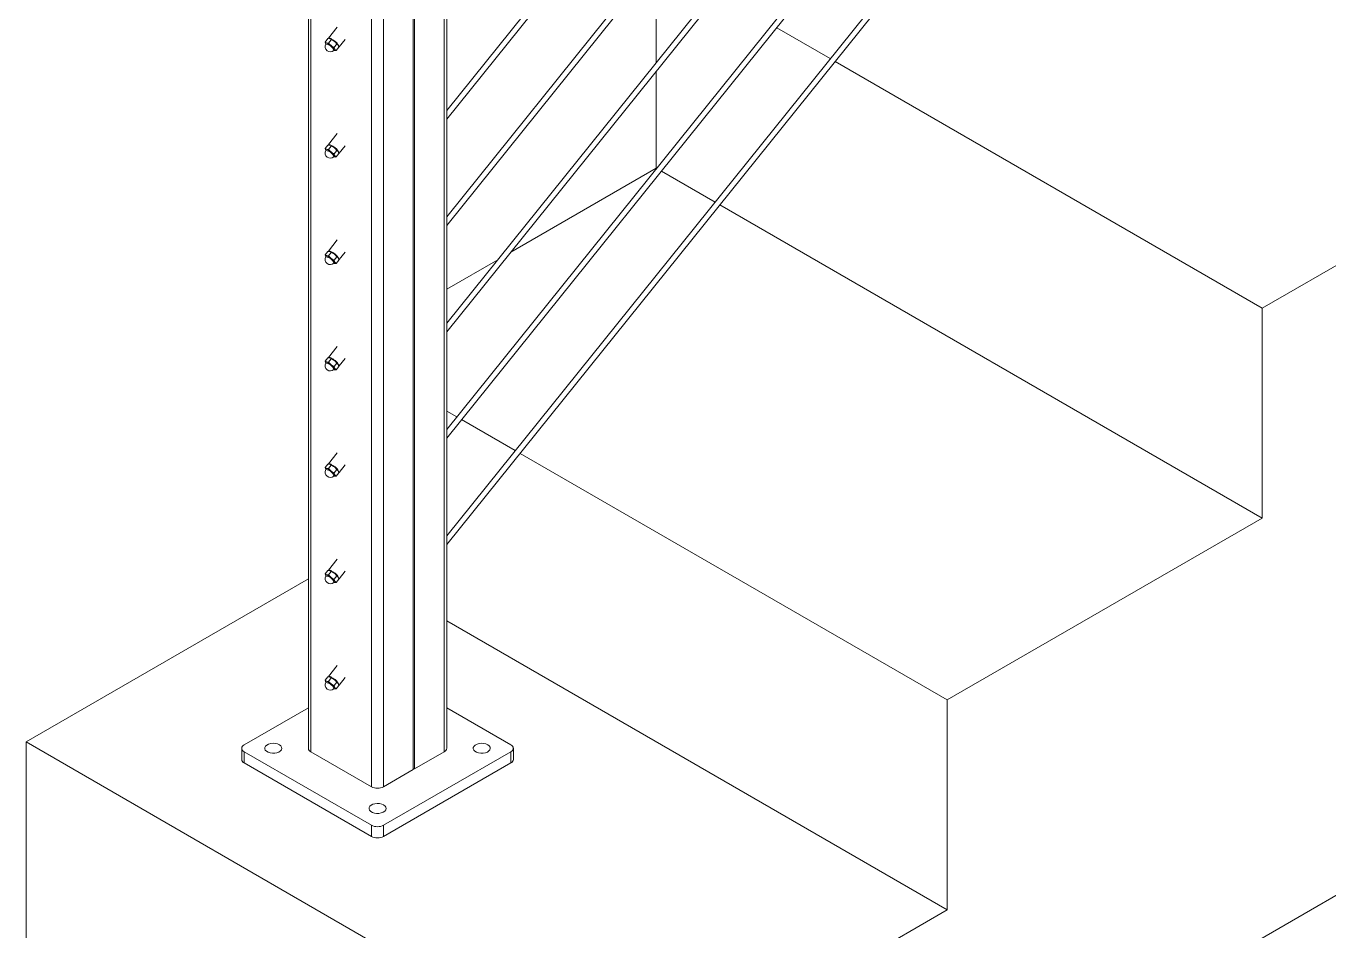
# Model space of a CAD drawing. Header units: inches. Extents: x 0.03 to 2.74, y 0.01 to 1.91.
# Drawn here: x 0.582 to 0.7067, y 0.2687 to 0.3553 of the extents above; entities that cross this region are included whole.
import ezdxf

# ---------------------------------------------------------------- set-up
doc = ezdxf.new("R2010")
doc.units = ezdxf.units.IN
doc.header["$MEASUREMENT"] = 0

msp = doc.modelspace()

# ---------------------------------------------------------------- linework, layer by layer
at = {"linetype": 'Continuous', "lineweight": 15}
for p, q in [((0.7024557724990251, 0.4470701692072268), (0.6222279188987428, 0.3472674786828251)), ((0.6222279188987428, 0.3464361828440047), (0.7027529299053568, 0.4466085322445718)), ((0.7024557724990251, 0.4368901987827087), (0.6222279188987428, 0.3370875112522554)), ((0.6222279188987428, 0.3362562074295726), (0.7027529299053568, 0.4364285618200537)), ((0.7024557724990251, 0.4267102273602077), (0.6222279188987428, 0.3269075358378234)), ((0.6222279188987428, 0.3260762399990029), (0.7027529299053568, 0.4262485903975528)), ((0.7024557724990251, 0.4165302559377068), (0.6222279188987428, 0.3167275684072536)), ((0.6222279188987428, 0.3158962725684332), (0.7027529299053568, 0.4160686209710175)), ((0.7024557724990251, 0.4063502845152059), (0.6222279188987428, 0.3065476009766839)), ((0.6222279188987428, 0.3057162971540011), (0.7027529299053568, 0.4058886495485166)), ((0.6190298055246796, 0.2841861028422479), (0.6190298055246796, 0.3791244637866931)), ((0.6191457923243217, 0.2842530605964455), (0.6191457923243217, 0.379155542063378)), ((0.6219876901588545, 0.2858936532953238), (0.6219876901588545, 0.3799170915551299)), ((0.6222279258125959, 0.2862284620227237), (0.6222279258125959, 0.3801284298509029)), ((0.6089879662604507, 0.3784344897801982), (0.6089879662604507, 0.2862284540401589)), ((0.6092282122849719, 0.2858936473084001), (0.6092282122849719, 0.3782958126155743)), ((0.6150279705551939, 0.2825455181259345), (0.6150279705551939, 0.3780520905555974)), ((0.6161879076901468, 0.2825455101433696), (0.6161879076901468, 0.3783629142949412)), ((0.6422868492900209, 0.3612093307822659), (0.6422868492900209, 0.3518606590698898)), ((0.6106069417582698, 0.3538129481874247), (0.6108656028305286, 0.3541347134894688)), ((0.6108656028305286, 0.3541347134894688), (0.6110573066924193, 0.3541242303644703)), ((0.6117537218307693, 0.3552292760111214), (0.6109049495685331, 0.3541734180002315)), ((0.6399669439077764, 0.2332576114095364), (0.8510782126996143, 0.355129552765853)), ((0.6589426740196827, 0.3522203979635893), (0.6538096428025898, 0.3551836338109685)), ((0.6106069417582698, 0.3538129481874247), (0.6106749083911909, 0.3536176871856122)), ((0.6109275682389569, 0.3537138757142287), (0.6107358401785803, 0.3537243368865249)), ((0.6109275682389569, 0.3537138757142287), (0.6111862016558033, 0.3540356210592119)), ((0.6114539890141569, 0.3530005106831335), (0.6114425465872728, 0.3530042374400055)), ((0.6114469265132131, 0.3533024094126601), (0.6117055875854719, 0.3536241707227731)), ((0.6116456894191211, 0.3529900335457074), (0.6115149208015465, 0.3531071603840463)), ((0.6116456894191211, 0.3529900335457074), (0.6119043504913799, 0.3533117948558204)), ((0.6117055875854719, 0.3536241707227731), (0.611836359659973, 0.3535070378968619)), ((0.6119277849964697, 0.3533512045521192), (0.6125024644663231, 0.3540660935280286)), ((0.700284449276873, 0.3283542991118113), (0.6593991093168559, 0.3519569034751691)), ((0.6422868492900209, 0.3510293553678338), (0.6422868492900209, 0.3417435565716597)), ((0.7304432019614212, 0.345764576448428), (0.700284449276873, 0.3283542991118113)), ((0.6117537218307693, 0.3450493045886205), (0.6109049495685331, 0.3439934465777306)), ((0.6106069417582698, 0.3436329807568549), (0.6108656028305286, 0.3439547420669679)), ((0.6106069417582698, 0.3436329807568549), (0.6106749083911909, 0.3434377157631113)), ((0.6109275682389569, 0.3435339042917278), (0.6107358401785803, 0.3435443694559552)), ((0.6108656028305286, 0.3439547420669679), (0.6110573066924193, 0.3439442629339007)), ((0.6109275682389569, 0.3435339042917278), (0.6111862016558033, 0.343855649636711)), ((0.6114469265132131, 0.3431224379901592), (0.6117055875854719, 0.3434441993002722)), ((0.6116456894191211, 0.3428100621232065), (0.6115149208015465, 0.3429271929534765)), ((0.6116456894191211, 0.3428100621232065), (0.6119043504913799, 0.3431318234333195)), ((0.6117055875854719, 0.3434441993002722), (0.611836359659973, 0.3433270704662922)), ((0.6119277849964697, 0.3431712331296182), (0.6125024644663231, 0.3438861260974588)), ((0.6114539890141569, 0.3428205392606326), (0.6114425465872728, 0.3428242700094358)), ((0.6422868492900209, 0.3417435565716597), (0.6283588922156778, 0.3337031180981864)), ((0.6423213701585601, 0.3417236280984415), (0.6422868492900209, 0.3417435565716597)), ((0.6479108332158996, 0.3384968997582833), (0.6427778054557333, 0.3414601336100213)), ((0.700284449276873, 0.3082622547687975), (0.6483672719699992, 0.3382334032742219)), ((0.6117537218307693, 0.3348693291741884), (0.6109049495685331, 0.3338134791471609)), ((0.6106069417582698, 0.3334530053424229), (0.6108656028305286, 0.333774770644467)), ((0.6106069417582698, 0.3334530053424229), (0.6106749083911909, 0.3332577483325415)), ((0.6109275682389569, 0.3333539328692269), (0.6107358401785803, 0.3333643980334543)), ((0.6108656028305286, 0.333774770644467), (0.6110573066924193, 0.3337642875194685)), ((0.6109275682389569, 0.3333539328692269), (0.6111862016558033, 0.3336756822061413)), ((0.6114469265132131, 0.3329424665676583), (0.6117055875854719, 0.3332642318697025)), ((0.6116456894191211, 0.3326300867087744), (0.6119043504913799, 0.3329518520108186)), ((0.6117055875854719, 0.3332642318697025), (0.611836359659973, 0.3331470990437913)), ((0.6119277849964697, 0.3329912656990486), (0.6125024644663231, 0.3337061506830267)), ((0.6271120202918181, 0.3329833142579978), (0.6222279085279632, 0.3301637765522718)), ((0.6114539890141569, 0.3326405678381317), (0.6114425465872728, 0.332644298586935)), ((0.6116456894191211, 0.3326300867087744), (0.6115149208015465, 0.3327472175390445)), ((0.700284449276873, 0.3283542991118113), (0.700284449276873, 0.3082622547687975)), ((0.6117537218307693, 0.3246893617436186), (0.6109049495685331, 0.3236335037327288)), ((0.6106069417582698, 0.3232730379118531), (0.6108656028305286, 0.3235948032138974)), ((0.6106069417582698, 0.3232730379118531), (0.6106749083911909, 0.3230777729181095)), ((0.6109275682389569, 0.3231739654386571), (0.6107358401785803, 0.3231844226190222)), ((0.6108656028305286, 0.3235948032138974), (0.6110573066924193, 0.3235843200888988)), ((0.6109275682389569, 0.3231739654386571), (0.6111862016558033, 0.3234957067917092)), ((0.6114469265132131, 0.3227624991370887), (0.6117055875854719, 0.3230842564552704)), ((0.6117055875854719, 0.3230842564552704), (0.611836359659973, 0.3229671236293591)), ((0.6119277849964697, 0.3228112902846165), (0.6125024644663231, 0.3235261832524571)), ((0.6114539890141569, 0.3224606004075619), (0.6114425465872728, 0.3224643231725029)), ((0.6116456894191211, 0.3224501192782047), (0.6115149208015465, 0.3225672501084748)), ((0.6116456894191211, 0.3224501192782047), (0.6119043504913799, 0.3227718845802489)), ((0.6232026235383086, 0.3179400909195565), (0.6222279223556694, 0.3185027739352493)), ((0.6287920900525745, 0.3147133605837571), (0.6236590588354818, 0.3176765964311362)), ((0.6117537218307693, 0.314509394313049), (0.6109049495685331, 0.3134535363021591)), ((0.6701256965923247, 0.2908519774321808), (0.6292485253497477, 0.3144498660953368)), ((0.6106069417582698, 0.3130930704812834), (0.6108656028305286, 0.3134148277994652)), ((0.6106069417582698, 0.3130930704812834), (0.6106749083911909, 0.3128978054875398)), ((0.6109275682389569, 0.3129939900242251), (0.6107358401785803, 0.3130044551884525)), ((0.6108656028305286, 0.3134148277994652), (0.6110573066924193, 0.3134043526583291)), ((0.6109275682389569, 0.3129939900242251), (0.6111862016558033, 0.3133157393611394)), ((0.6119277849964697, 0.3126313228540467), (0.6125024644663231, 0.3133462158218874)), ((0.6114539890141569, 0.3122806249931299), (0.6114425465872728, 0.3122843557419331)), ((0.6114469265132131, 0.3125825237226566), (0.6117055875854719, 0.3129042890247007)), ((0.6116456894191211, 0.312270151847635), (0.6115149208015465, 0.312387282677905)), ((0.6116456894191211, 0.312270151847635), (0.6119043504913799, 0.3125919091658168)), ((0.6117055875854719, 0.3129042890247007), (0.611836359659973, 0.3127871561987894)), ((0.700284449276873, 0.3082622547687975), (0.6701256965923247, 0.2908519774321808)), ((0.6117537218307693, 0.3043294188986169), (0.6109049495685331, 0.3032735608877269)), ((0.6106069417582698, 0.3029130950668514), (0.6108656028305286, 0.3032348603688955)), ((0.6108656028305286, 0.3032348603688955), (0.6110573066924193, 0.3032243772438971)), ((0.6109275682389569, 0.3028140225936554), (0.6111862016558033, 0.3031357719305698)), ((0.6119277849964697, 0.3024513474396147), (0.6125024644663231, 0.3031662404074552)), ((0.6089879628035241, 0.3024284742338598), (0.5819693439209244, 0.2868309575554125)), ((0.6106069417582698, 0.3029130950668514), (0.6106749083911909, 0.30271783805697)), ((0.6109275682389569, 0.3028140225936554), (0.6107358401785803, 0.3028244877578828)), ((0.6114539890141569, 0.3021006575625602), (0.6114425465872728, 0.3021043883113634)), ((0.6114469265132131, 0.3024025562920868), (0.6117055875854719, 0.302724321594131)), ((0.6116456894191211, 0.3020901764332029), (0.6115149208015465, 0.3022073072634729)), ((0.6116456894191211, 0.3020901764332029), (0.6119043504913799, 0.3024119417352471)), ((0.6117055875854719, 0.302724321594131), (0.611836359659973, 0.3026071887682198)), ((0.6701256965923247, 0.2707599330891669), (0.6222279223556694, 0.2984107295922355)), ((0.6106069417582698, 0.2927331276362817), (0.6108656028305286, 0.2930548929383258)), ((0.6108656028305286, 0.2930548929383258), (0.6110573066924193, 0.2930444098133273)), ((0.6117537218307693, 0.2941494514680472), (0.6109049495685331, 0.2930935934571573)), ((0.6106069417582698, 0.2927331276362817), (0.6106749083911909, 0.2925378626425379)), ((0.6109275682389569, 0.2926340471792233), (0.6107358401785803, 0.2926445123434507)), ((0.6109275682389569, 0.2926340471792233), (0.6111862016558033, 0.2929557965161376)), ((0.6114539890141569, 0.2919206901319905), (0.6114425465872728, 0.2919244128969313)), ((0.6114469265132131, 0.2922225808776547), (0.6117055875854719, 0.2925443461796989)), ((0.6116456894191211, 0.2919102090026333), (0.6115149208015465, 0.2920273398329032)), ((0.6116456894191211, 0.2919102090026333), (0.6119043504913799, 0.2922319743046773)), ((0.6117055875854719, 0.2925443461796989), (0.611836359659973, 0.2924272133537877)), ((0.6119277849964697, 0.292271380009045), (0.6125024644663231, 0.2929862729768856)), ((0.6701256965923247, 0.2908519774321808), (0.6701256965923247, 0.2707599330891669)), ((0.6028484716195673, 0.2865632707501238), (0.6089879731743039, 0.2901075295560032)), ((0.62222790161411, 0.2901075235690796), (0.6283674066257732, 0.2865632627675589)), ((0.6399669439077764, 0.2533496557525503), (0.5819693439209244, 0.2868309575554125)), ((0.5819693439209244, 0.2868309575554125), (0.5819693439209244, 0.2667389132123987)), ((0.6026082394227524, 0.2862284600270826), (0.6026082394227524, 0.2851568899707179)), ((0.6150279843829001, 0.2788625782204276), (0.6028484854472734, 0.2858936532953238)), ((0.6028484854472734, 0.2858936532953238), (0.6028484854472734, 0.2848220832389591)), ((0.6150279705551939, 0.2825455181259345), (0.6092282122849719, 0.2858936473084001)), ((0.6283674204534793, 0.285893645312759), (0.6161879215178528, 0.2788625702378628)), ((0.6191457923243217, 0.2842530605964455), (0.6219876901588545, 0.2858936532953238)), ((0.6283674204534793, 0.2848220752563942), (0.6283674204534793, 0.285893645312759)), ((0.6286076491933678, 0.2851568879750767), (0.6286076491933678, 0.2862284580314413)), ((0.6150279843829001, 0.277791008164063), (0.6028484854472734, 0.2848220832389591)), ((0.6283674204534793, 0.2848220752563942), (0.6161879215178528, 0.2777910001814981)), ((0.6190298055246796, 0.2841861028422479), (0.6161879076901468, 0.2825455101433696)), ((0.6150279843829001, 0.277791008164063), (0.6150279843829001, 0.2788625782204276)), ((0.6161879215178528, 0.2788625702378628), (0.6161879215178528, 0.2777910001814981)), ((0.6701256965923247, 0.2707599330891669), (0.6399669439077764, 0.2533496557525503))]:
    msp.add_line(p, q, dxfattribs=at)
at = {"linetype": 'Continuous', "lineweight": 15, "flags": 128}
for points in [[(0.6106749083911909, 0.3536176871856122), (0.6106560508568546, 0.353650829363391), (0.6106446879392812, 0.353679022119991), (0.6106410166832839, 0.3537017883550848), (0.6106451235120266, 0.3537187587401071), (0.6106569323731251, 0.3537296338004228), (0.6106762151094272, 0.3537342178477151), (0.6107026847960288, 0.3537324529045892), (0.6107358401785803, 0.3537243368865249)], [(0.6106782892653578, 0.3536165459869901), (0.6106485493262387, 0.353678394116454), (0.6106562444447414, 0.353722624255447), (0.6107114653894685, 0.353727803222086), (0.6108082247636336, 0.3536933906511671), (0.6109360619074929, 0.3536231095139332), (0.6110811352871359, 0.3535245949877217), (0.6112276847744164, 0.3534085024173146), (0.6113598292487583, 0.3532874016615843), (0.6114632950604325, 0.3531744478595553), (0.6115268299135149, 0.3530818585479053), (0.6115435545241692, 0.3530196701403416), (0.6115116643767353, 0.3529946261004833), (0.6114456820196547, 0.353005693509349)], [(0.6115149208015465, 0.3531071603840463), (0.6115338025343685, 0.3530740401589695), (0.6115451654519419, 0.3530458474023696), (0.6115488090525268, 0.3530230612102149), (0.6115447056807107, 0.3530060928214826), (0.6115329244750246, 0.3529952297343654), (0.6115136106263837, 0.3529906317175845), (0.6114871685951944, 0.3529924126258402), (0.6114539890141569, 0.3530005106831335)], [(0.6106749083911909, 0.3434377157631113), (0.6106560508568546, 0.3434708579408901), (0.6106446879392812, 0.3434990506974901), (0.6106410166832839, 0.343521820924515), (0.6106451235120266, 0.3435387873176061), (0.6106569323731251, 0.3435496623779218), (0.6106762151094272, 0.3435542464252142), (0.6107026847960288, 0.3435524814820882), (0.6107358401785803, 0.3435443694559552)], [(0.6106782892653578, 0.3434365745644892), (0.6106485493262387, 0.3434984266858843), (0.6106562444447414, 0.343542652832946), (0.6107114653894685, 0.3435478317995851), (0.6108082247636336, 0.3435134192286662), (0.6109360619074929, 0.3434431420833635), (0.6110811352871359, 0.3433446275571519), (0.6112276847744164, 0.3432285309948138), (0.6113598292487583, 0.3431074302390835), (0.6114632950604325, 0.3429944764370544), (0.6115268299135149, 0.3429018871254044), (0.6115435545241692, 0.3428396987178407), (0.6115116643767353, 0.3428146546779824), (0.6114456820196547, 0.3428257220868481)], [(0.6115149208015465, 0.3429271929534765), (0.6115338025343685, 0.3428940687364687), (0.6115451654519419, 0.3428658759798687), (0.6115488090525268, 0.342843089787714), (0.6115447056807107, 0.3428261213989817), (0.6115329244750246, 0.3428152623037958), (0.6115136106263837, 0.3428106642870148), (0.6114871685951944, 0.3428124451952706), (0.6114539890141569, 0.3428205392606326)], [(0.6106749083911909, 0.3332577483325415), (0.6106560508568546, 0.3332908905103204), (0.6106446879392812, 0.3333190832669203), (0.6106410166832839, 0.3333418455100829), (0.6106451235120266, 0.3333588158951052), (0.6106569323731251, 0.3333696949473521), (0.6106762151094272, 0.3333742789946446), (0.6107026847960288, 0.3333725100595873), (0.6107358401785803, 0.3333643980334543)], [(0.6106692044623815, 0.3332717099421307), (0.6106485493262387, 0.3333184512714522), (0.6106562444447414, 0.3333626814104451), (0.6107114653894685, 0.3333678643690153), (0.6108082247636336, 0.3333334478061653), (0.6109360619074929, 0.3332631706608625), (0.6110811352871359, 0.3331646561346511), (0.6112276847744164, 0.3330485595723128), (0.6113598292487583, 0.3329274588165825), (0.6114632950604325, 0.3328145050145535), (0.6115268299135149, 0.3327219196948347), (0.6115435545241692, 0.3326597272953398), (0.6115116643767353, 0.3326346872474126), (0.6114456820196547, 0.3326457546562783)], [(0.6115149208015465, 0.3327472175390445), (0.6115338025343685, 0.332714101305899), (0.6115451654519419, 0.332685908549299), (0.6115488090525268, 0.3326631223571443), (0.6115447056807107, 0.3326461499764807), (0.6115329244750246, 0.3326352868893637), (0.6115136106263837, 0.3326306888725827), (0.6114871685951944, 0.3326324737727696), (0.6114539890141569, 0.3326405678381317)], [(0.6106749083911909, 0.3230777729181095), (0.6106560508568546, 0.3231109150958883), (0.6106446879392812, 0.3231391078524883), (0.6106410166832839, 0.3231618780795132), (0.6106451235120266, 0.3231788484645355), (0.6106569323731251, 0.32318971953292), (0.6106762151094272, 0.3231943035802124), (0.6107026847960288, 0.3231925426290176), (0.6107358401785803, 0.3231844226190222)], [(0.6106782892653578, 0.3230766357114186), (0.6106485493262387, 0.3231384838408825), (0.6106562444447414, 0.3231827139798754), (0.6107114653894685, 0.3231878889545833), (0.6108082247636336, 0.3231534803755956), (0.6109360619074929, 0.3230831952464305), (0.6110811352871359, 0.322984680720219), (0.6112276847744164, 0.3228685921417431), (0.6113598292487583, 0.3227474913860128), (0.6114632950604325, 0.3226345375839837), (0.6115268299135149, 0.3225419442804026), (0.6115435545241692, 0.32247975986477), (0.6115116643767353, 0.3224547118329806), (0.6114456820196547, 0.3224657792418463)], [(0.6115149208015465, 0.3225672501084748), (0.6115338025343685, 0.3225341258914668), (0.6115451654519419, 0.3225059331348669), (0.6115488090525268, 0.3224831469427122), (0.6115447056807107, 0.322466182545911), (0.6115329244750246, 0.3224553194587939), (0.6115136106263837, 0.322450721442013), (0.6114871685951944, 0.3224524983583376), (0.6114539890141569, 0.3224606004075619)], [(0.6106749083911909, 0.3128978054875398), (0.6106560508568546, 0.3129309476653186), (0.6106446879392812, 0.3129591404219186), (0.6106410166832839, 0.3129819106489435), (0.6106451235120266, 0.3129988730501035), (0.6106569323731251, 0.3130097521023503), (0.6106762151094272, 0.3130143361496427), (0.6107026847960288, 0.3130125672145855), (0.6107358401785803, 0.3130044551884525)], [(0.6106692044623815, 0.3129117670971289), (0.6106485493262387, 0.3129585164103128), (0.6106562444447414, 0.3130027385654433), (0.6107114653894685, 0.3130079215240136), (0.6108082247636336, 0.3129735049611634), (0.6109360619074929, 0.3129032278158608), (0.6110811352871359, 0.3128047132896493), (0.6112276847744164, 0.312688616727311), (0.6113598292487583, 0.3125675159715807), (0.6114632950604325, 0.3124545621695516), (0.6115268299135149, 0.3123619768498329), (0.6115435545241692, 0.312299784450338), (0.6115116643767353, 0.3122747444024109), (0.6114456820196547, 0.3122858118112766)], [(0.6115149208015465, 0.312387282677905), (0.6115338025343685, 0.3123541584608971), (0.6115451654519419, 0.3123259657042972), (0.6115488090525268, 0.3123031795121425), (0.6115447056807107, 0.312286207131479), (0.6115329244750246, 0.3122753520282242), (0.6115136106263837, 0.3122707540114433), (0.6114871685951944, 0.3122725309277679), (0.6114539890141569, 0.3122806249931299)], [(0.6106749083911909, 0.30271783805697), (0.6106560508568546, 0.3027509722508865), (0.6106446879392812, 0.3027791650074865), (0.6106410166832839, 0.3028019352345114), (0.6106451235120266, 0.3028189056195337), (0.6106569323731251, 0.3028297846717806), (0.6106762151094272, 0.302834368719073), (0.6107026847960288, 0.3028325997840158), (0.6107358401785803, 0.3028244877578828)], [(0.6106782892653578, 0.3027166928664167), (0.6106485493262387, 0.3027785409958807), (0.6106562444447414, 0.3028227711348735), (0.6107114653894685, 0.3028279540934439), (0.6108082247636336, 0.3027935375305938), (0.6109360619074929, 0.302723260385291), (0.6110811352871359, 0.3026247458590796), (0.6112276847744164, 0.3025086492967413), (0.6113598292487583, 0.302387548541011), (0.6114632950604325, 0.302274594738982), (0.6115268299135149, 0.3021820014354008), (0.6115435545241692, 0.3021198170197683), (0.6115116643767353, 0.3020947689879788), (0.6114456820196547, 0.3021058363968445)], [(0.6115149208015465, 0.3022073072634729), (0.6115338025343685, 0.3021741830464651), (0.6115451654519419, 0.3021459902898651), (0.6115488090525268, 0.3021232120815727), (0.6115447056807107, 0.3021062397009093), (0.6115329244750246, 0.3020953766137922), (0.6115136106263837, 0.3020907785970112), (0.6114871685951944, 0.3020925634971981), (0.6114539890141569, 0.3021006575625602)], [(0.6106749083911909, 0.2925378626425379), (0.6106560508568546, 0.2925710048203168), (0.6106446879392812, 0.2925991975769168), (0.6106410166832839, 0.2926219678039418), (0.6106451235120266, 0.2926389302051016), (0.6106569323731251, 0.2926498092573485), (0.6106762151094272, 0.2926543933046409), (0.6107026847960288, 0.2926526323534461), (0.6107358401785803, 0.2926445123434507)], [(0.6106782892653578, 0.2925367174519847), (0.6106485493262387, 0.2925985735653109), (0.6106562444447414, 0.2926427957204414), (0.6107114653894685, 0.2926479786790118), (0.6108082247636336, 0.2926135621161617), (0.6109360619074929, 0.292543284970859), (0.6110811352871359, 0.2924447704446475), (0.6112276847744164, 0.2923286738823092), (0.6113598292487583, 0.2922075811104413), (0.6114632950604325, 0.2920946193245498), (0.6115268299135149, 0.2920020340048311), (0.6115435545241692, 0.2919398416053361), (0.6115116643767353, 0.291914801557409), (0.6114456820196547, 0.2919258689662748)], [(0.6115149208015465, 0.2920273398329032), (0.6115338025343685, 0.2919942156158953), (0.6115451654519419, 0.2919660228592954), (0.6115488090525268, 0.2919432366671407), (0.6115447056807107, 0.2919262642864771), (0.6115329244750246, 0.2919154091832224), (0.6115136106263837, 0.2919108111664415), (0.6114871685951944, 0.291912588082766), (0.6114539890141569, 0.2919206901319905)], [(0.6062123204232696, 0.2865632647632001), (0.6063473099481631, 0.2864605271575776), (0.6064292356504974, 0.2863405591856658), (0.6064520859350001, 0.2862122913419219), (0.6064141323383957, 0.2860852148959862), (0.6063182095404561, 0.2859687732221092), (0.6061714076975374, 0.2858715815034358), (0.605984623042129, 0.2858008559786157), (0.6057717178497004, 0.2857618451840565), (0.605548476446884, 0.2857574427995261), (0.6053314713395659, 0.2857879801014674), (0.6051367634085023, 0.2858511780676073), (0.604978816434383, 0.2859423589149275), (0.6048693459412896, 0.2860547594153349), (0.6048164445942783, 0.2861800357928907), (0.6048240705742499, 0.2863089103115654), (0.6048916465744707, 0.2864318178629935), (0.6050141600514414, 0.286539646349367), (0.6051825192883324, 0.2866243932493954), (0.6053842274956621, 0.2866797663063136), (0.6056043507507293, 0.286701678446904), (0.6058265412478742, 0.286688487258443), (0.6060343578444194, 0.2866411905615402), (0.6062123204232696, 0.2865632647632001)], [(0.6261635191555096, 0.2865632787326887), (0.6262984775680642, 0.2864605271575776), (0.6263804343827375, 0.2863405731551543), (0.6264032570118276, 0.2862122893462807), (0.6263652999582967, 0.2860852148959862), (0.6262693840742102, 0.2859687692308268), (0.6261225822312916, 0.2858715775121533), (0.6259357975758831, 0.2858008519873333), (0.6257228923834545, 0.285761841192774), (0.6254996509806382, 0.2857574388082438), (0.625282638959467, 0.2857879801014674), (0.6250879379422565, 0.285851174076325), (0.6249299909681371, 0.2859423549236451), (0.6248205170181172, 0.2860547574196937), (0.6247676191280324, 0.2861800318016083), (0.6247752451080041, 0.2863089063202829), (0.6248428211082249, 0.2864318138717111), (0.6249653345851954, 0.2865396423580846), (0.6251336938220866, 0.286624389258113), (0.6253353985724897, 0.2866797643106724), (0.6255555218275569, 0.2867016764512629), (0.6257777399801141, 0.2866885012279315), (0.625985528921247, 0.286641188565899), (0.6261635191555096, 0.2865632787326887)], [(0.6161879076901468, 0.280804480813195), (0.6163228937581137, 0.2807017452032137), (0.6164048229173745, 0.2805817752356607), (0.6164276732018772, 0.2804535073919168), (0.6163897161483461, 0.2803264329416222), (0.6162938002642596, 0.2802099872764628), (0.6161469984213411, 0.2801127955577895), (0.6159602137659326, 0.2800420700329694), (0.615747308573504, 0.2800030592384101), (0.6155240671706876, 0.2799986568538799), (0.6153070551495164, 0.2800291981471035), (0.6151123541323059, 0.280092392121961), (0.6149544071581867, 0.2801835729692811), (0.6148449332081667, 0.2802959754653298), (0.6147920353180819, 0.2804212498472444), (0.6147996612980536, 0.280550124365919), (0.6148672372982743, 0.2806730319173472), (0.614989750775245, 0.2807808604037207), (0.6151581100121362, 0.2808656073037491), (0.6153598147625391, 0.2809209823563085), (0.6155799380176064, 0.280942894496899), (0.6158021285147512, 0.2809297033084379), (0.6160099451112966, 0.2808824066115351), (0.6161879076901468, 0.280804480813195)]]:
    msp.add_lwpolyline(points, dxfattribs=at)
at = {"linetype": 'Continuous', "lineweight": 15}
for centre, radius, start, end in [((0.6109779665715803, 0.3538759006107956), 0.0003063463395418829, 41.48242563227825, 103.7890518741417), ((0.6110949169491856, 0.3533624275074782), 0.0004921259842520163, 149.6098794303951, 312.8009773730892), ((0.6106138758377794, 0.3527640204167674), 0.0008492551787822384, 16.22755342519093, 86.18228415035749), ((0.6101518339800998, 0.3522902461117181), 0.001548444248350446, 49.57886688346542, 67.842324042287), ((0.6104722743267831, 0.3526884511378855), 0.001550395064599541, 49.59045516752047, 67.83073575821905), ((0.6101161730507356, 0.3520784770023684), 0.001736284760671078, 36.33194073965189, 53.2165738448161), ((0.6107149278861606, 0.3528708696416067), 0.001304509101648803, 21.60534188577988, 67.81688514159806), ((0.6104363940246722, 0.3524772871204983), 0.001737898282824532, 36.33650160656634, 53.20507275737956), ((0.6110949169491856, 0.3431824567556218), 0.0004921259842520163, 149.6098794304006, 312.8009773730892), ((0.6106138545150892, 0.3425840264614571), 0.0008492830646029763, 16.22886959426142, 86.18096798128073), ((0.6101517213524489, 0.3421101118018336), 0.001548641282365766, 49.57960213232924, 67.84079344383778), ((0.6109779665715803, 0.3436959291882946), 0.0003063463395420446, 41.48242563230159, 103.7890518741343), ((0.6104721615042153, 0.3425083165336946), 0.001550592453078181, 49.59118958417396, 67.8292059920032), ((0.610116076654621, 0.3418983985927668), 0.001736428168400781, 36.33300630473605, 53.21614023727261), ((0.6107149278861603, 0.3426908982191056), 0.00130450910164903, 21.60534188577856, 67.8168851415918), ((0.6104362974636456, 0.3422972085476091), 0.001738041922721851, 36.33756692092255, 53.20463937209308), ((0.6110949169491856, 0.3330024860037653), 0.0004921259842520163, 149.6098794304006, 312.8009773730892), ((0.6106138647945797, 0.3324040678263118), 0.0008492696210261866, 16.2282350909482, 86.1816024845868), ((0.6101517555154377, 0.3319301965901133), 0.001548576337737314, 49.57921593591283, 67.84117964026632), ((0.6109779620850428, 0.3335159559731364), 0.0003063508881146751, 41.48212099325279, 103.7879790931778), ((0.6104722079469811, 0.3323283806081191), 0.001550538358111322, 49.5917416724767, 67.8302446095732), ((0.610116174911413, 0.3317185360034399), 0.0017362821679839, 36.33192804119729, 53.21658654325123), ((0.6107149305543863, 0.3325109268027822), 0.00130450808849464, 21.60554779767893, 67.81699355694387), ((0.6104362673584324, 0.3321172226106159), 0.001738074774123207, 36.33736429827051, 53.20421006569278), ((0.6110949169491856, 0.3228225152519089), 0.0004921259842520571, 149.6098794304006, 312.8009773730848), ((0.610613886879713, 0.3222241198850748), 0.000849240738314354, 16.22687181440403, 86.18296576115644), ((0.6101517678429444, 0.3217502045851126), 0.001548587053428622, 49.58015270476985, 67.84183357728969), ((0.6109779710538339, 0.3233359921145016), 0.0003063418030497058, 41.48273162434723, 103.7901233123244), ((0.6104723406878602, 0.3221486685122125), 0.001550251810555858, 49.58916873315824, 67.83122684300842), ((0.6107149252176733, 0.3223309593595772), 0.00130451011516628, 21.60513598143569, 67.81677672044144), ((0.6104365206457713, 0.3219374984650259), 0.00173772185481721, 36.33563904717126, 53.20593531677523), ((0.6101160465309827, 0.3215384412001005), 0.001736461054788017, 36.3328041016201, 53.21571048284573), ((0.6101519000986387, 0.311570491638075), 0.001548301482519929, 49.57758113251209, 67.84281444365058), ((0.6109779620850425, 0.3131560131281342), 0.0003063508881151266, 41.48212099327375, 103.7879790930975), ((0.6104719822407662, 0.3119681113032959), 0.001550933249244052, 49.59321044691608, 67.82718512925265), ((0.6107149305543865, 0.3121509839577807), 0.001304508088494236, 21.60554779766212, 67.81699355694647), ((0.6104362673584327, 0.3117572797656145), 0.001738074774122696, 36.33736429826522, 53.2042100656939), ((0.6110949169491856, 0.3126425445000524), 0.0004921259842520163, 149.6098794303951, 312.8009773730892), ((0.6106138647945799, 0.3120441249813101), 0.0008492696210259423, 16.22823509094519, 86.181602484601), ((0.6101161067698024, 0.311358502856834), 0.001736395293603038, 36.33320856352574, 53.21656994306328), ((0.6109779710538343, 0.3029760492695007), 0.000306341803048833, 41.48273162428558, 103.7901233124447), ((0.6104723406878602, 0.3017887256672104), 0.00155025181055613, 49.58916873316622, 67.83122684301307), ((0.6107149252176733, 0.3019710165145752), 0.001304510115166423, 21.60513598143796, 67.81677672044513), ((0.6110949169491856, 0.3024625737481959), 0.0004921259842520163, 149.6098794303951, 312.8009773730892), ((0.6106138442349348, 0.3018641319752034), 0.0008492965091521366, 16.22950411845172, 86.18033345708274), ((0.6101515425267406, 0.30138993586918), 0.001548981235304711, 49.58162314393507, 67.83877243223334), ((0.6101160465309878, 0.301178498355104), 0.001736461054780759, 36.33280410157976, 53.21571048287649), ((0.6104365305384967, 0.3015775427209671), 0.001737726259212363, 36.33638697788714, 53.20645125122577), ((0.6109779600348242, 0.2927960465987273), 0.0003063734015048163, 41.48630384364105, 103.7865510930234), ((0.6104720969404392, 0.291608357181776), 0.001550715194482253, 49.59191752327956, 67.82847805288154), ((0.6110949169491856, 0.2922826029963394), 0.0004921259842520342, 149.6098794303895, 312.8009773730892), ((0.6106138647945797, 0.291684182136308), 0.0008492696210262487, 16.22823509096258, 86.18160248458756), ((0.6101519000986367, 0.29121054879307), 0.001548301482523713, 49.57758113253438, 67.84281444362703), ((0.6101163091268198, 0.2909987607849742), 0.001736113324215986, 36.33182750492177, 53.21795100165228), ((0.6107148832788593, 0.291791007566214), 0.00130456439488966, 21.60615309903851, 67.81575960283722), ((0.6104363958524509, 0.2913974643906367), 0.001737895736079183, 36.33648915675101, 53.20508520720282), ((0.6029755410414466, 0.2862284646465846), 0.0003581085937865812, 110.7833252375624, 249.219041096233), ((0.609398453713754, 0.2862694064091131), 0.0004125252063115965, 185.6972738175456, 245.6266199335188), ((0.6218174188156665, 0.2862694209016735), 0.0004125452996857136, 294.376676910864, 354.3020959709569), ((0.6282403466374822, 0.2862284514162073), 0.0003581101529115432, 290.7839825316155, 69.21838380215935), ((0.6030186359370303, 0.2851977770848928), 0.0004124282422882579, 185.6895073668295, 245.6343863841726), ((0.6281971378819272, 0.2851978419540094), 0.0004125491064237813, 294.3781494024345, 354.3028326258795), ((0.6190877989245005, 0.2841412270447634), 0.0001259760997357657, 62.59015045050667, 117.4098495494485), ((0.6156079468254504, 0.2836647960782412), 0.001260617153849942, 242.6081636974496, 297.3910476955482), ((0.6156079606533977, 0.2799818912033271), 0.001260648257059758, 242.6088961802551, 297.3903152127343), ((0.6156079606533976, 0.2789103211469624), 0.001260648257059667, 242.6088961802583, 297.3903152127399)]:
    msp.add_arc(centre, radius, start, end, dxfattribs=at)
for points, knots in [([(0.6107358401785803, 0.3537243368865249), (0.6107320736176035, 0.3537255512243233), (0.6106784031812965, 0.3537428545521755), (0.6106413730944696, 0.3537791758747767), (0.6106069417582698, 0.3538129481874247)], [0, 0, 0, 0, 0.0701794365021863, 1, 1, 1, 1]), ([(0.610677832951053, 0.3536340433493815), (0.6106782189505664, 0.3536347782971329), (0.6106791077842553, 0.353636470647248), (0.6106715286327914, 0.3536209573126537), (0.6106672409281005, 0.3536121810534869)], [0, 0, 0, 0, 0.4342764211260877, 1, 1, 1, 1]), ([(0.6109275682389569, 0.3537138757142287), (0.6109788798477391, 0.3536476816977289), (0.611047670038049, 0.3535589396157621), (0.611133929193591, 0.3534872825056403), (0.6111558463837582, 0.3534690754817075)], [0, 0, 0, 0, 0.7459146217073457, 1, 1, 1, 1]), ([(0.6110573066924193, 0.3541242303644703), (0.6110610720689473, 0.3541230180850989), (0.6111147308984411, 0.3541057423912588), (0.6111517656898721, 0.354069406846442), (0.6111862016558033, 0.3540356210592119)], [0, 0, 0, 0, 0.07017254315037719, 0.9999999999999999, 0.9999999999999999, 0.9999999999999999, 0.9999999999999999]), ([(0.6111558463837582, 0.3534690754817075), (0.6112264390925339, 0.3534206682019217), (0.6113192229195528, 0.3533570438878529), (0.6114222786602349, 0.3533129543196083), (0.6114469265132131, 0.3533024094126601)], [0, 0, 0, 0, 0.7608298886121012, 1, 1, 1, 1]), ([(0.6114773128975972, 0.3538689689596529), (0.611454564962591, 0.3538861420067015), (0.6113650330542928, 0.3539537321274372), (0.611262605097469, 0.3540006350540988), (0.6111862016558033, 0.3540356210592119)], [0, 0, 0, 0, 0.2540762889846392, 1, 1, 1, 1]), ([(0.61142777514012, 0.3529995752098067), (0.6114397683220559, 0.3530059097813277), (0.6114554914493516, 0.3530142144393345), (0.6114515304985773, 0.3530139639137784), (0.6114505908553572, 0.3530139044824314)], [0, 0, 0, 0, 0.7627733153957211, 0.9999999999999999, 0.9999999999999999, 0.9999999999999999, 0.9999999999999999]), ([(0.6115149208015465, 0.3531071603840463), (0.6115125976056608, 0.3531109023864998), (0.6114794907368634, 0.3531642280595645), (0.6114626165728472, 0.3532358310199529), (0.6114469265132131, 0.3533024094126601)], [0, 0, 0, 0, 0.0701726248996854, 1, 1, 1, 1]), ([(0.6114539890141569, 0.3530005106831335), (0.6114578137301724, 0.3529993744176694), (0.6115123119947677, 0.3529831838049117), (0.6115814259326565, 0.3529867332253793), (0.6116456894191211, 0.3529900335457073)], [0, 0, 0, 0, 0.07018051022033976, 1, 1, 1, 1]), ([(0.6117055875854719, 0.3536241707227731), (0.6116897644498377, 0.3536456964550983), (0.6116236136487291, 0.3537356877482699), (0.611540526086074, 0.3538113812147479), (0.6114773128975972, 0.3538689689596529)], [0, 0, 0, 0, 0.2391979442283041, 1, 1, 1, 1]), ([(0.611836359659973, 0.3535070378968619), (0.6118386912094953, 0.3535033036144459), (0.6118718958019334, 0.3534501221038305), (0.6118887136000594, 0.3533784418698785), (0.6119043504913799, 0.3533117948558204)], [0, 0, 0, 0, 0.0702176822875595, 1, 1, 1, 1]), ([(0.6107358401785803, 0.3435443694559552), (0.6107320736239843, 0.3435455824044386), (0.6106784073348278, 0.3435628646294476), (0.6106413749939243, 0.343599197706966), (0.6106069417582698, 0.3436329807568549)], [0, 0, 0, 0, 0.07018474083598343, 1, 1, 1, 1]), ([(0.610677832951053, 0.3434540719268807), (0.6106782190168935, 0.3434548088516357), (0.610679107964765, 0.3434565056805801), (0.6106715286068535, 0.3434409880361238), (0.6106672409281005, 0.3434322096309859)], [0, 0, 0, 0, 0.4342952525639786, 1, 1, 1, 1]), ([(0.6109275682389569, 0.3435339042917278), (0.6109788808314788, 0.3434677127717643), (0.6110476730451184, 0.3433789731279718), (0.611133929277442, 0.3433073125194376), (0.6111558463837582, 0.3432891040592067)], [0, 0, 0, 0, 0.7459069828833196, 1, 1, 1, 1]), ([(0.6110573066924193, 0.3439442629339007), (0.611061072074974, 0.343943049269216), (0.6111147348215797, 0.3439257525989598), (0.6111517674839757, 0.3438894266673282), (0.6111862016558033, 0.3438556496367109)], [0, 0, 0, 0, 0.07016753321047212, 1, 1, 1, 1]), ([(0.6111558463837582, 0.3432891040592067), (0.6112264390925339, 0.3432406967794208), (0.6113192229195528, 0.3431770724653521), (0.6114222786602349, 0.3431329828971074), (0.6114469265132131, 0.3431224379901592)], [0, 0, 0, 0, 0.7608298886121012, 1, 1, 1, 1]), ([(0.6114773128975972, 0.3436889975371521), (0.611454564962591, 0.3437061705842006), (0.6113650330542928, 0.3437737607049363), (0.611262605097469, 0.3438206636315979), (0.6111862016558033, 0.343855649636711)], [0, 0, 0, 0, 0.2540762889846392, 1, 1, 1, 1]), ([(0.6115149208015465, 0.3429271929534765), (0.6115125976004003, 0.3429309336129341), (0.611479485100191, 0.3429842490941521), (0.6114626139599352, 0.3430558555262097), (0.6114469265132131, 0.3431224379901592)], [0, 0, 0, 0, 0.07016084957246597, 1, 1, 1, 1]), ([(0.6117055875854719, 0.3434441993002722), (0.6116897644498377, 0.3434657250325974), (0.6116236136487291, 0.3435557163257689), (0.611540526086074, 0.343631409792247), (0.6114773128975972, 0.3436889975371521)], [0, 0, 0, 0, 0.2391979442283041, 1, 1, 1, 1]), ([(0.611836359659973, 0.3433270704662922), (0.6118386912042787, 0.3433233348409025), (0.6118718901600797, 0.3432701431164732), (0.6118887109843217, 0.3431984663656098), (0.6119043504913799, 0.3431318234333195)], [0, 0, 0, 0, 0.07022944696175022, 1, 1, 1, 1]), ([(0.61142777514012, 0.3428196037873058), (0.6114397683220559, 0.3428259383588269), (0.6114554914493516, 0.3428342430168335), (0.6114515304985773, 0.3428339924912775), (0.6114505908553572, 0.3428339330599305)], [0, 0, 0, 0, 0.7627733153957211, 0.9999999999999999, 0.9999999999999999, 0.9999999999999999, 0.9999999999999999]), ([(0.6114539890141569, 0.3428205392606326), (0.6114578137301724, 0.3428194029951685), (0.6115123119947677, 0.3428032123824108), (0.6115814259326565, 0.3428067618028783), (0.6116456894191211, 0.3428100621232065)], [0, 0, 0, 0, 0.07018051022033976, 1, 1, 1, 1]), ([(0.6107358401785803, 0.3333643980334543), (0.610732073617248, 0.3333656123752474), (0.6106784029499093, 0.3333829158328749), (0.610641372988653, 0.3334192350120475), (0.6106069417582698, 0.3334530053424228)], [0, 0, 0, 0, 0.07017914102820921, 1, 1, 1, 1]), ([(0.610677832951053, 0.3332741005043798), (0.6106782190348865, 0.3332748376877606), (0.6106791080137324, 0.3332765350922468), (0.6106715285998174, 0.3332610143147715), (0.6106672409281005, 0.3332522342165539)], [0, 0, 0, 0, 0.4343003608062712, 1, 1, 1, 1]), ([(0.6109275682389569, 0.3333539328692269), (0.6109788808314788, 0.3332877413492634), (0.6110476730451184, 0.3331990017054708), (0.611133929277442, 0.3331273410969366), (0.6111558463837582, 0.3331091326367058)], [0, 0, 0, 0, 0.7459069828833196, 1, 1, 1, 1]), ([(0.6110573066924193, 0.3337642875194685), (0.6110610720629167, 0.3337630766254216), (0.6111147269739857, 0.3337458219057465), (0.6111517638951904, 0.3337094767488105), (0.6111862016558033, 0.3336756822061412)], [0, 0, 0, 0, 0.07017755546191322, 1, 1, 1, 1]), ([(0.6111558463837582, 0.3331091326367058), (0.6112264399677351, 0.3330607284456175), (0.611319225591109, 0.332997107748225), (0.6114222787353223, 0.3329530129573014), (0.6114469265132131, 0.3329424665676583)], [0, 0, 0, 0, 0.7608245912451624, 1, 1, 1, 1]), ([(0.6114773128975972, 0.3335090301065823), (0.6114545648461259, 0.3335262016424135), (0.611365030198092, 0.3335937875373544), (0.6112626042569886, 0.3336406935760352), (0.6111862016558033, 0.3336756822061413)], [0, 0, 0, 0, 0.2540698151029259, 1, 1, 1, 1]), ([(0.6115149208015465, 0.3327472175390445), (0.6115125976056608, 0.3327509595414979), (0.6114794907368634, 0.3328042852145627), (0.6114626165728472, 0.3328758881749511), (0.6114469265132131, 0.3329424665676583)], [0, 0, 0, 0, 0.0701726248996854, 1, 1, 1, 1]), ([(0.6117055875854718, 0.3332642318697024), (0.6116897643327833, 0.3332857561587527), (0.6116236106855234, 0.3333757446240436), (0.6115405252078456, 0.3334514401498694), (0.6114773128975972, 0.3335090301065823)], [0, 0, 0, 0, 0.2391894225631543, 1, 1, 1, 1]), ([(0.611836359659973, 0.3331470990437913), (0.6118386912042787, 0.3331433634184017), (0.6118718901600797, 0.3330901716939723), (0.6118887109843217, 0.3330184949431089), (0.6119043504913799, 0.3329518520108186)], [0, 0, 0, 0, 0.07022944696175022, 1, 1, 1, 1]), ([(0.61142777514012, 0.332639636356736), (0.611439768512668, 0.332645967490121), (0.611455491446939, 0.3326542674069021), (0.6114515304293218, 0.3326540234881552), (0.6114505908553572, 0.3326539656293608)], [0, 0, 0, 0, 0.7627948028971027, 1, 1, 1, 1]), ([(0.6114539890141569, 0.3326405678381317), (0.6114578137288871, 0.3326394315760232), (0.6115123116160317, 0.3326232411177725), (0.6115814257667386, 0.3326267883887369), (0.6116456894191211, 0.3326300867087744)], [0, 0, 0, 0, 0.07018097270321125, 1, 1, 1, 1]), ([(0.6107358401785803, 0.3231844226190222), (0.6107320736179589, 0.3231856369528257), (0.610678403412672, 0.3232029401509057), (0.6106413732002808, 0.3232392636169343), (0.6106069417582698, 0.3232730379118531)], [0, 0, 0, 0, 0.07017973196398075, 1, 1, 1, 1]), ([(0.610677832951053, 0.32309413307381), (0.6106782189022434, 0.3230948663032096), (0.6106791076527397, 0.3230965547498554), (0.6106715286516899, 0.3230810425921814), (0.6106672409281005, 0.3230722667859841)], [0, 0, 0, 0, 0.4342627001586812, 1, 1, 1, 1]), ([(0.6109275682389569, 0.3231739654386571), (0.6109788788639776, 0.3231077689254855), (0.6110476670310093, 0.3230190244051622), (0.6111339291097525, 0.3229473707937732), (0.6111558463837582, 0.3229291652061361)], [0, 0, 0, 0, 0.745922260104808, 1, 1, 1, 1]), ([(0.6110573066924193, 0.3235843200888988), (0.611061072074974, 0.3235831064242142), (0.6111147348215797, 0.323565809753958), (0.6111517674839757, 0.3235294838223265), (0.6111862016558033, 0.3234957067917091)], [0, 0, 0, 0, 0.07016753321047212, 1, 1, 1, 1]), ([(0.6114773128975972, 0.3233290546921502), (0.6114545650790711, 0.3233462292504248), (0.6113650359105716, 0.3234138235966652), (0.6112626059379437, 0.3234607234114569), (0.6111862016558033, 0.3234957067917091)], [0, 0, 0, 0, 0.2540827632755925, 1, 1, 1, 1]), ([(0.6117055875854719, 0.3230842564552704), (0.6116897645669069, 0.3231057836308758), (0.6116236166119128, 0.3231957777516097), (0.6115405269642553, 0.323271469158914), (0.6114773128975972, 0.3233290546921502)], [0, 0, 0, 0, 0.2392064662654705, 1, 1, 1, 1]), ([(0.611836359659973, 0.3229671236293591), (0.6118386912147084, 0.3229633906899129), (0.6118719014454352, 0.3229102193967747), (0.6118887162166315, 0.3228385356778659), (0.6119043504913799, 0.3227718845802489)], [0, 0, 0, 0, 0.07020591800416918, 1, 1, 1, 1]), ([(0.6111558463837582, 0.3229291652061361), (0.6112264382173737, 0.3228807548375145), (0.6113192202481834, 0.3228171269065925), (0.61142227858516, 0.3227730425613452), (0.611446926513213, 0.3227624991370886)], [0, 0, 0, 0, 0.7608351854282872, 1, 1, 1, 1]), ([(0.61142777514012, 0.322459660942304), (0.6114397681314376, 0.322465998951445), (0.6114554914518207, 0.3224743083502993), (0.6114515305678504, 0.3224740512188869), (0.6114505908553572, 0.3224739902149287)], [0, 0, 0, 0, 0.762751825023108, 1, 1, 1, 1]), ([(0.6115149208015465, 0.3225672501084748), (0.6115125976056608, 0.3225709921109283), (0.6114794907368634, 0.322624317783993), (0.6114626165728472, 0.3226959207443814), (0.6114469265132131, 0.3227624991370887)], [0, 0, 0, 0, 0.0701726248996854, 1, 1, 1, 1]), ([(0.6114539890141569, 0.3224606004075619), (0.6114578137288871, 0.3224594641454534), (0.6115123116160317, 0.3224432736872028), (0.6115814257667386, 0.3224468209581671), (0.6116456894191211, 0.3224501192782047)], [0, 0, 0, 0, 0.07018097270321125, 1, 1, 1, 1]), ([(0.6107358401785803, 0.3130044551884525), (0.6107320736179589, 0.3130056695222559), (0.610678403412672, 0.313022972720336), (0.6106413732002808, 0.3130592961863646), (0.6106069417582698, 0.3130930704812834)], [0, 0, 0, 0, 0.07017973196398075, 1, 1, 1, 1]), ([(0.6109275682389569, 0.3129939900242251), (0.6109788808314788, 0.3129277985042616), (0.6110476730451184, 0.3128390588604691), (0.611133929277442, 0.3127673982519349), (0.6111558463837582, 0.312749189791704)], [0, 0, 0, 0, 0.7459069828833196, 1, 1, 1, 1]), ([(0.6110573066924193, 0.3134043526583291), (0.611061072074974, 0.3134031389936445), (0.6111147348215797, 0.3133858423233883), (0.6111517674839757, 0.3133495163917567), (0.6111862016558033, 0.3133157393611394)], [0, 0, 0, 0, 0.07016753321047212, 1, 1, 1, 1]), ([(0.6114773128975972, 0.3131490872615805), (0.6114545648461259, 0.3131662587974117), (0.611365030198092, 0.3132338446923526), (0.6112626042569886, 0.3132807507310335), (0.6111862016558033, 0.3133157393611394)], [0, 0, 0, 0, 0.2540698151029259, 1, 1, 1, 1]), ([(0.6117055875854718, 0.3129042890247007), (0.6116897643327833, 0.3129258133137509), (0.6116236106855234, 0.3130158017790418), (0.6115405252078456, 0.3130914973048676), (0.6114773128975972, 0.3131490872615805)], [0, 0, 0, 0, 0.2391894225631543, 1, 1, 1, 1]), ([(0.610677832951053, 0.312914157659378), (0.6106782189988965, 0.3129148943255138), (0.6106791079157867, 0.3129165905789231), (0.6106715286138912, 0.3129010760674689), (0.6106672409281005, 0.3128922993554144)], [0, 0, 0, 0, 0.4342901431069758, 1, 1, 1, 1]), ([(0.6111558463837582, 0.312749189791704), (0.6112264399677351, 0.3127007856006156), (0.611319225591109, 0.3126371649032232), (0.6114222787353223, 0.3125930701122995), (0.6114469265132131, 0.3125825237226566)], [0, 0, 0, 0, 0.7608245912451624, 1, 1, 1, 1]), ([(0.61142777514012, 0.3122796935117343), (0.611439768512668, 0.3122860246451192), (0.611455491446939, 0.3122943245619001), (0.6114515304293218, 0.3122940806431534), (0.6114505908553572, 0.312294022784359)], [0, 0, 0, 0, 0.7627948028971027, 1, 1, 1, 1]), ([(0.6115149208015465, 0.312387282677905), (0.6115125975951435, 0.3123910219943706), (0.6114794794618664, 0.3124443272800813), (0.6114626113461868, 0.3125159371856748), (0.6114469265132131, 0.3125825237226566)], [0, 0, 0, 0, 0.07014907463263718, 1, 1, 1, 1]), ([(0.6114539890141569, 0.3122806249931299), (0.6114578137314577, 0.3122794887243103), (0.611512312373514, 0.3122632979570436), (0.6115814260985795, 0.3122668495270143), (0.6116456894191211, 0.312270151847635)], [0, 0, 0, 0, 0.07018004773083251, 1, 1, 1, 1]), ([(0.611836359659973, 0.3127871561987894), (0.6118386912042787, 0.3127834205733999), (0.6118718901600797, 0.3127302288489706), (0.6118887109843217, 0.3126585520981071), (0.6119043504913799, 0.3125919091658168)], [0, 0, 0, 0, 0.07022944696175022, 1, 1, 1, 1]), ([(0.6110573066924193, 0.3032243772438971), (0.6110610720756846, 0.3032231635712254), (0.611114735284286, 0.3032058666414948), (0.6111517676955792, 0.3031695449966521), (0.6111862016558033, 0.3031357719305698)], [0, 0, 0, 0, 0.07016694236966661, 1, 1, 1, 1]), ([(0.6114773128975972, 0.3029691118471485), (0.6114545650280301, 0.3029862863104352), (0.6113650346589989, 0.303053881037556), (0.6112626055696656, 0.3031007851852592), (0.6111862016558033, 0.3031357719305698)], [0, 0, 0, 0, 0.2540799263229038, 1, 1, 1, 1]), ([(0.6107358401785803, 0.3028244877578828), (0.6107320736300138, 0.3028256993210348), (0.6106784112583002, 0.3028429605752219), (0.6106413767881458, 0.302879303263165), (0.6106069417582698, 0.3029130950668514)], [0, 0, 0, 0, 0.07018975207926623, 1, 1, 1, 1]), ([(0.610677832951053, 0.3027341902288083), (0.6106782190348865, 0.302734927412189), (0.6106791080137324, 0.3027366248166752), (0.6106715285998174, 0.3027211040391999), (0.6106672409281005, 0.3027123239409824)], [0, 0, 0, 0, 0.4343003608062712, 1, 1, 1, 1]), ([(0.6109275682389569, 0.3028140225936554), (0.6109788808314788, 0.3027478310736919), (0.6110476730451184, 0.3026590914298994), (0.611133929277442, 0.3025874308213652), (0.6111558463837582, 0.3025692223611343)], [0, 0, 0, 0, 0.7459069828833196, 1, 1, 1, 1]), ([(0.6111558463837582, 0.3025692223611343), (0.6112264382173737, 0.3025208119925127), (0.6113192202481834, 0.3024571840615906), (0.61142227858516, 0.3024130997163434), (0.611446926513213, 0.3024025562920868)], [0, 0, 0, 0, 0.7608351854282872, 1, 1, 1, 1]), ([(0.61142777514012, 0.3020997180973022), (0.6114397681314376, 0.3021060561064431), (0.6114554914518207, 0.3021143655052974), (0.6114515305678504, 0.3021141083738851), (0.6114505908553572, 0.3021140473699269)], [0, 0, 0, 0, 0.762751825023108, 1, 1, 1, 1]), ([(0.6115149208015465, 0.3022073072634729), (0.6115125976056608, 0.3022110492659264), (0.6114794907368634, 0.3022643749389912), (0.6114626165728472, 0.3023359778993795), (0.6114469265132131, 0.3024025562920868)], [0, 0, 0, 0, 0.0701726248996854, 1, 1, 1, 1]), ([(0.6114539890141569, 0.3021006575625602), (0.6114578137288871, 0.3020995213004516), (0.6115123116160317, 0.302083330842201), (0.6115814257667386, 0.3020868781131653), (0.6116456894191211, 0.3020901764332029)], [0, 0, 0, 0, 0.07018097270321125, 1, 1, 1, 1]), ([(0.6117055875854719, 0.302724321594131), (0.6116897643848636, 0.3027458459402907), (0.6116236120039734, 0.3028358332178856), (0.61154052559861, 0.3029115250145855), (0.6114773128975972, 0.3029691118471485)], [0, 0, 0, 0, 0.2391932141425467, 1, 1, 1, 1]), ([(0.611836359659973, 0.3026071887682198), (0.6118386912042787, 0.3026034531428301), (0.6118718901600797, 0.3025502614184009), (0.6118887109843217, 0.3024785846675374), (0.6119043504913799, 0.3024119417352471)], [0, 0, 0, 0, 0.07022944696175022, 1, 1, 1, 1]), ([(0.6110573066924193, 0.2930444098133273), (0.611061072074974, 0.2930431961486427), (0.6111147348215797, 0.2930258994783865), (0.6111517674839757, 0.2929895735467549), (0.6111862016558033, 0.2929557965161376)], [0, 0, 0, 0, 0.07016753321047212, 1, 1, 1, 1]), ([(0.6107358401785803, 0.2926445123434507), (0.6107320736179589, 0.2926457266772541), (0.610678403412672, 0.2926630298753342), (0.6106413732002808, 0.2926993533413628), (0.6106069417582698, 0.2927331276362817)], [0, 0, 0, 0, 0.07017973196398075, 1, 1, 1, 1]), ([(0.610677832951053, 0.2925542148143762), (0.6106782189988965, 0.2925549514805121), (0.6106791079157867, 0.2925566477339213), (0.6106715286138912, 0.2925411332224671), (0.6106672409281005, 0.2925323565104126)], [0, 0, 0, 0, 0.4342901431069758, 1, 1, 1, 1]), ([(0.6109275682389569, 0.2926340471792233), (0.6109788808314788, 0.2925678556592598), (0.6110476730451184, 0.2924791160154673), (0.611133929277442, 0.292407455406933), (0.6111558463837582, 0.2923892469467022)], [0, 0, 0, 0, 0.7459069828833196, 1, 1, 1, 1]), ([(0.6111558463837582, 0.2923892469467022), (0.6112264399677351, 0.2923408427556138), (0.611319225591109, 0.2922772220582214), (0.6114222787353223, 0.2922331272672978), (0.6114469265132131, 0.2922225808776547)], [0, 0, 0, 0, 0.7608245912451624, 1, 1, 1, 1]), ([(0.6114773128975972, 0.2927891444165787), (0.6114545648461259, 0.29280631595241), (0.611365030198092, 0.2928739018473508), (0.6112626042569886, 0.2929208078860316), (0.6111862016558033, 0.2929557965161376)], [0, 0, 0, 0, 0.2540698151029259, 1, 1, 1, 1]), ([(0.61142777514012, 0.2919197506667325), (0.6114397681314376, 0.2919260886758734), (0.6114554914518207, 0.2919343980747278), (0.6114515305678504, 0.2919341409433154), (0.6114505908553572, 0.2919340799393572)], [0, 0, 0, 0, 0.762751825023108, 1, 1, 1, 1]), ([(0.6115149208015465, 0.2920273398329032), (0.6115125975951435, 0.2920310791493689), (0.6114794794618664, 0.2920843844350796), (0.6114626113461868, 0.2921559943406731), (0.6114469265132131, 0.2922225808776547)], [0, 0, 0, 0, 0.07014907463263718, 1, 1, 1, 1]), ([(0.6114539890141569, 0.2919206901319905), (0.6114578137601813, 0.2919195511122851), (0.6115123208397188, 0.2919033187566508), (0.6115814298075746, 0.2919068891462451), (0.6116456894191211, 0.2919102090026333)], [0, 0, 0, 0, 0.07016971110461077, 1, 1, 1, 1]), ([(0.6117055875854718, 0.2925443461796988), (0.6116897643327833, 0.292565870468749), (0.6116236106855234, 0.2926558589340399), (0.6115405252078456, 0.2927315544598658), (0.6114773128975972, 0.2927891444165787)], [0, 0, 0, 0, 0.2391894225631543, 1, 1, 1, 1]), ([(0.611836359659973, 0.2924272133537877), (0.6118386912147084, 0.2924234804143414), (0.6118719014454352, 0.2923703091212032), (0.6118887162166315, 0.2922986254022944), (0.6119043504913799, 0.2922319743046773)], [0, 0, 0, 0, 0.07020591800416918, 1, 1, 1, 1])]:
    msp.add_open_spline(points, degree=3, knots=knots, dxfattribs=at)

doc.saveas('drawing.dxf')
